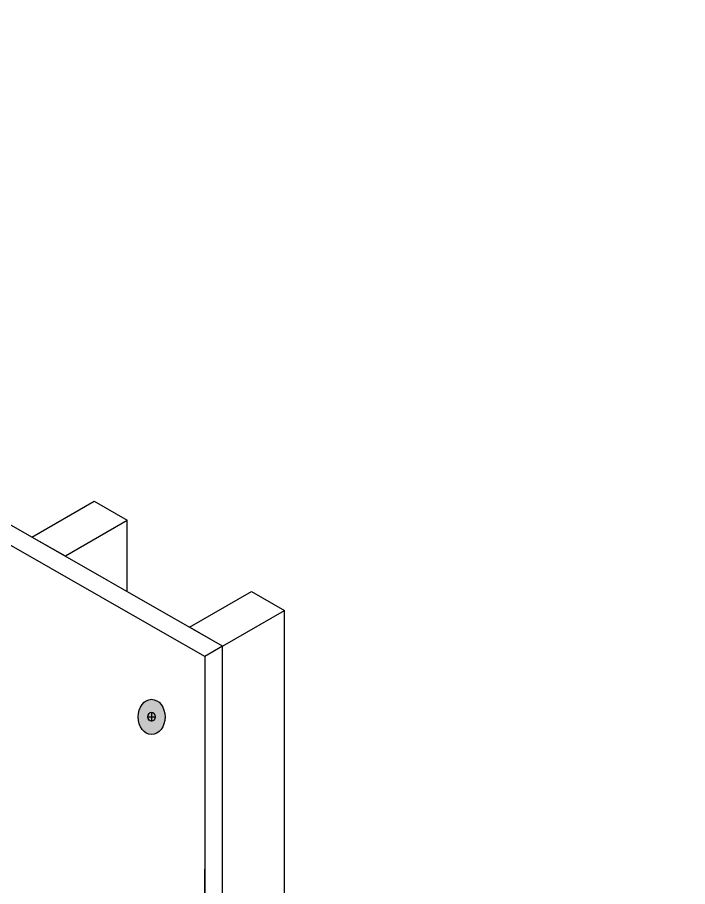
# Model space of a CAD drawing. Header units: inches. Extents: x -20.7 to 76.3, y -55.2 to 19.1.
# Drawn here: x -2.272 to 0.259, y -28.421 to -25.139 of the extents above; entities that cross this region are included whole.
import ezdxf

# ---------------------------------------------------------------- set-up
doc = ezdxf.new("R2010")
doc.units = ezdxf.units.IN
doc.header["$MEASUREMENT"] = 0
doc.layers.add('G-ANNO-TTLB', color=7, linetype='Continuous', lineweight=0)
doc.layers.add('TYVEK', color=7, linetype='Continuous', lineweight=0)

msp = doc.modelspace()

# ---------------------------------------------------------------- hatches: boundary and pattern name
at = {"layer": 'G-ANNO-TTLB', "true_color": 0xff00ff, "transparency": 33554687}
h = msp.add_hatch(color=6, dxfattribs=at)
edge = h.paths.add_edge_path()
edge.add_spline(control_points=[(20.0382, -55.2136), (20.0382, -55.2136), (-20.6495, -55.2136), (-20.6495, -55.2136), (-20.6495, -55.2136), (-20.6495, -21.0886), (-20.6495, -21.0886), (-20.6495, -21.0886), (20.0382, -21.0886), (20.0382, -21.0886), (20.0382, -21.0886), (20.0382, -55.2136), (20.0382, -55.2136)], knot_values=[0, 0, 0, 0, 1, 1, 1, 2, 2, 2, 3, 3, 3, 4, 4, 4, 4], degree=3, periodic=0)
edge = h.paths.add_edge_path()
edge.add_spline(control_points=[(-20.5245, -21.2136), (-20.5245, -21.2136), (-20.5245, -55.0886), (-20.5245, -55.0886), (-20.5245, -55.0886), (19.9132, -55.0886), (19.9132, -55.0886), (19.9132, -55.0886), (19.9132, -21.2136), (19.9132, -21.2136), (19.9132, -21.2136), (-20.5245, -21.2136), (-20.5245, -21.2136)], knot_values=[0, 0, 0, 0, 1, 1, 1, 2, 2, 2, 3, 3, 3, 4, 4, 4, 4], degree=3, periodic=0)
edge.add_line((-20.5245, -21.2136), (-20.5245, -21.2136))
at = {"layer": 'TYVEK', "true_color": 0x003b71, "transparency": 33554687}
h = msp.add_hatch(color=156, dxfattribs=at)
h.dxf.hatch_style = 2
edge = h.paths.add_edge_path()
edge.add_ellipse((-1.7654, -27.7802), major_axis=(0, 0.0664), ratio=0.766948, start_angle=0, end_angle=360)

# ---------------------------------------------------------------- linework, layer by layer
at = {"layer": 'G-ANNO-TTLB'}
for points in [[(20.0382, -55.2136), (20.0382, -55.2136), (-20.6495, -55.2136), (-20.6495, -55.2136), (-20.6495, -55.2136), (-20.6495, -21.0886), (-20.6495, -21.0886), (-20.6495, -21.0886), (20.0382, -21.0886), (20.0382, -21.0886), (20.0382, -21.0886), (20.0382, -55.2136), (20.0382, -55.2136)], [(-20.5245, -21.2136), (-20.5245, -21.2136), (-20.5245, -55.0886), (-20.5245, -55.0886), (-20.5245, -55.0886), (19.9132, -55.0886), (19.9132, -55.0886), (19.9132, -55.0886), (19.9132, -21.2136), (19.9132, -21.2136), (19.9132, -21.2136), (-20.5245, -21.2136), (-20.5245, -21.2136)]]:
    msp.add_open_spline(points, degree=3, knots=[0, 0, 0, 0, 1, 1, 1, 2, 2, 2, 3, 3, 3, 4, 4, 4, 4], dxfattribs=at)
at = {"layer": 'TYVEK', "color": 2, "lineweight": 25, "true_color": 0xffff00}
for p, q in [((-1.4969, -27.5133), (-5.2312, -25.3809)), ((-1.4969, -27.5133), (-1.5637, -27.5519)), ((-1.4969, -33.409), (-1.4969, -27.5133))]:
    msp.add_line(p, q, dxfattribs=at)
at = {"layer": 'TYVEK', "color": 18, "lineweight": 25, "true_color": 0x000000}
for q in [(-5.298, -25.4195), (-1.5637, -33.4476)]:
    msp.add_line((-1.5637, -27.5519), q, dxfattribs=at)
at = {"layer": 'TYVEK', "color": 33, "lineweight": 25, "true_color": 0xcc9966}
for p, q in [((-2.091, -27.1725), (-1.8576, -27.0375)), ((-1.8576, -27.3073), (-1.8576, -27.0375)), ((-1.4969, -27.5133), (-1.2635, -27.3782)), ((-1.2635, -33.2739), (-1.2635, -27.3782))]:
    msp.add_line(p, q, dxfattribs=at)
at = {"layer": 'TYVEK', "color": 252, "lineweight": 25, "true_color": 0x848484}
for p, q in [((-1.7654, -27.7627), (-1.7654, -27.797)), ((-1.7789, -27.7798), (-1.7519, -27.7798)), ((-1.5637, -33.4476), (-1.5637, -28.3546))]:
    msp.add_line(p, q, dxfattribs=at)
at = {"layer": 'TYVEK', "color": 1, "lineweight": 25, "true_color": 0xff0000}
for points in [[(-0.409, -25.9152)], [(-0.3993, -25.9056)]]:
    msp.add_lwpolyline(points, dxfattribs=at)
at = {"layer": 'TYVEK', "color": 33, "lineweight": 25, "true_color": 0xcc9966}
for points in [[(-2.0909, -27.1726), (-2.2176, -27.1018), (-1.9826, -26.9658), (-1.8576, -27.0375)], [(-1.4969, -27.5133), (-1.6219, -27.4416), (-1.3885, -27.3065), (-1.2635, -27.3782)]]:
    msp.add_lwpolyline(points, dxfattribs=at)
at = {"layer": 'TYVEK', "color": 18, "lineweight": 25, "true_color": 0x000000}
msp.add_ellipse((-1.7654, -27.7802), major_axis=(0, 0.0664), ratio=0.766948, dxfattribs=at)
at = {"layer": 'TYVEK', "color": 252, "lineweight": 25, "true_color": 0x848484}
msp.add_ellipse((-1.7654, -27.7798), major_axis=(0, 0.0171), ratio=0.788846, dxfattribs=at)

doc.saveas('drawing.dxf')
